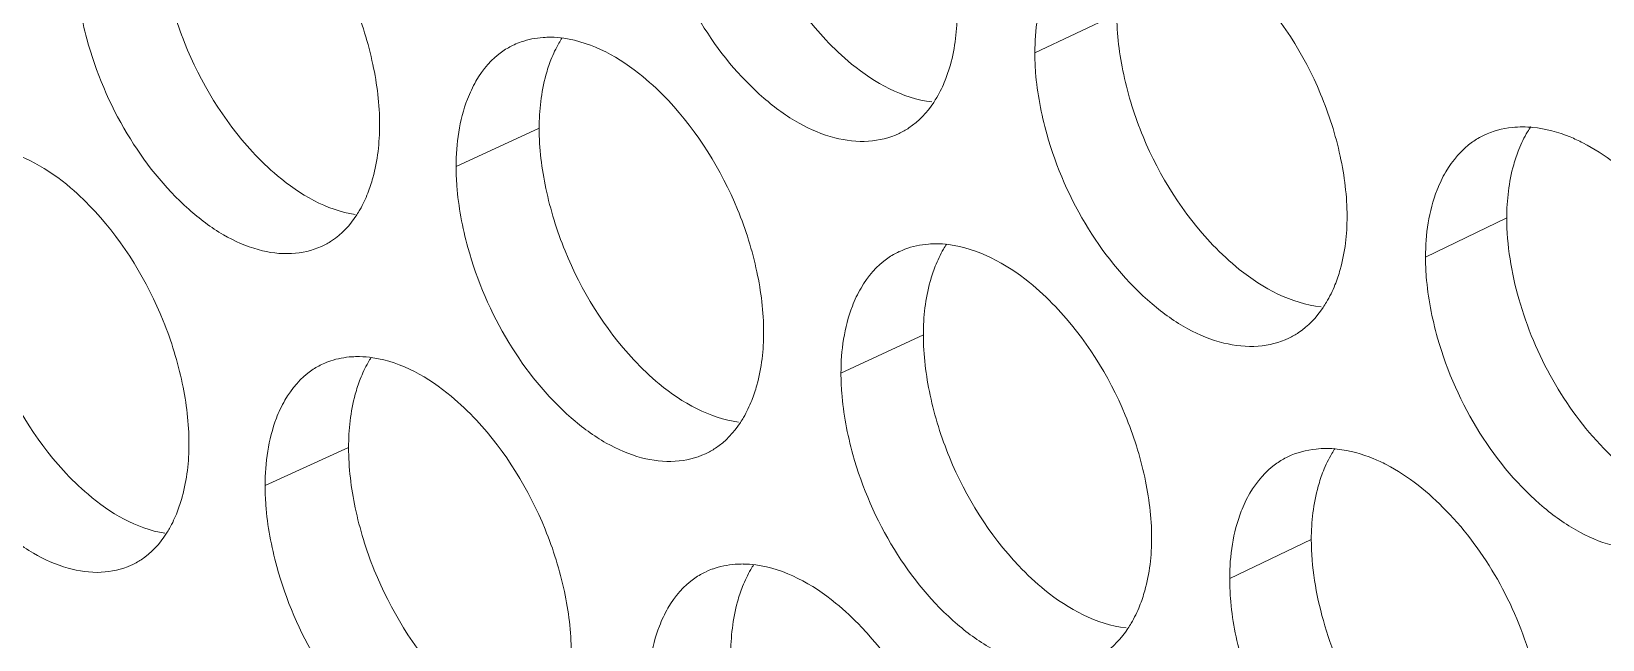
# Model space of a CAD drawing. Header units: millimetres. Extents: x 1177 to 4147, y 93 to 2194.
# Drawn here: x 2562.51 to 2577.12, y 919.93 to 925.59 of the extents above; entities that cross this region are included whole.
import ezdxf

# ---------------------------------------------------------------- set-up
doc = ezdxf.new("R2010")
doc.units = ezdxf.units.MM
doc.header["$LTSCALE"] = 0.1
doc.layers.get('0').update_dxf_attribs({"lineweight": 13})
doc.layers.add('标注', color=251, linetype='Continuous', lineweight=9)

# ---------------------------------------------------------------- blocks, each defined once
blk = doc.blocks.new('02')
at = {"layer": '标注'}
for p, q in [((4444.276, 913.764), (4443.187, 913.249)), ((4436.603, 912.249), (4435.5, 911.741)), ((4449.455, 911.055), (4448.376, 910.535)), ((4441.706, 909.503), (4440.612, 908.99)), ((4434.072, 908.005), (4432.963, 907.5)), ((4446.859, 906.782), (4445.775, 906.264))]:
    blk.add_line(p, q, dxfattribs=at)
for centre, radius, start, end in [((4436.739, 912.073), 1.384, 82.0095, 89.1943), ((4436.704, 912.418), 1.034, 109.1713, 114.7632), ((4449.664, 910.835), 1.43, 84.4925, 89.9118), ((4441.87, 909.31), 1.402, 83.021, 89.4851), ((4441.831, 909.655), 1.051, 110.5478, 115.181), ((4434.159, 908.183), 1.026, 108.4653, 114.5554), ((4447.053, 906.571), 1.421, 84.008, 89.7708), ((4439.261, 905.409), 1.043, 109.8653, 114.9718), ((4439.298, 905.063), 1.393, 82.5184, 89.3404)]:
    blk.add_arc(centre, radius, start, end, dxfattribs=at)
for points, knots in [([(4439.148, 916.498), (4439.148, 916.229), (4439.218, 915.67), (4439.554, 914.59), (4440.02, 913.838), (4440.411, 913.422)], [0, 0, 0, 0, 0.238432, 0.494215, 1, 1, 1, 1]), ([(4434.484, 912.294), (4434.484, 912.563), (4434.414, 913.121), (4434.08, 914.202), (4433.619, 914.957), (4433.231, 915.375)], [0, 0, 0, 0, 0.238425, 0.494301, 1, 1, 1, 1]), ([(4431.553, 915.018), (4431.553, 914.749), (4431.622, 914.19), (4431.952, 913.109), (4432.41, 912.352), (4432.797, 911.933)], [0, 0, 0, 0, 0.238639, 0.494661, 1, 1, 1, 1]), ([(4438.207, 914.909), (4438.329, 914.467), (4438.688, 913.637), (4439.382, 912.78), (4440.027, 912.306), (4440.504, 912.104), (4440.967, 912.049), (4441.257, 912.118), (4441.383, 912.177)], [0, 0, 0, 0, 0.29692, 0.578074, 0.702428, 0.812421, 0.910064, 1, 1, 1, 1]), ([(4430.44, 914.515), (4430.44, 914.428), (4430.455, 914.064), (4430.522, 913.703), (4430.595, 913.436)], [0, 0, 0, 0, 0.238227, 1, 1, 1, 1]), ([(4443.454, 914.381), (4443.41, 914.305), (4443.243, 913.95), (4443.187, 913.551), (4443.187, 913.249)], [0, 0, 0, 0, 0.226658, 1, 1, 1, 1]), ([(4447.334, 911.075), (4447.334, 911.344), (4447.263, 911.902), (4446.92, 912.981), (4446.446, 913.73), (4446.05, 914.142)], [0, 0, 0, 0, 0.238081, 0.493556, 1, 1, 1, 1]), ([(4441.996, 912.885), (4442.023, 912.952), (4442.12, 913.245), (4442.155, 913.557), (4442.155, 913.795)], [0, 0, 0, 0, 0.232027, 1, 1, 1, 1]), ([(4444.276, 913.764), (4444.276, 913.496), (4444.347, 912.937), (4444.686, 911.858), (4445.157, 911.108), (4445.552, 910.695)], [0, 0, 0, 0, 0.238296, 0.493918, 1, 1, 1, 1]), ([(4430.595, 913.436), (4430.715, 912.995), (4431.066, 912.166), (4431.746, 911.306), (4432.379, 910.825), (4432.847, 910.617), (4433.303, 910.556), (4433.588, 910.62), (4433.712, 910.677)], [0, 0, 0, 0, 0.298318, 0.580156, 0.704454, 0.814053, 0.910977, 1, 1, 1, 1]), ([(4436.758, 913.456), (4436.724, 913.457), (4436.59, 913.453), (4436.457, 913.427), (4436.364, 913.395)], [0, 0, 0, 0, 0.257182, 1, 1, 1, 1]), ([(4436.907, 913.447), (4436.893, 913.425), (4436.837, 913.333), (4436.79, 913.234), (4436.76, 913.158)], [0, 0, 0, 0, 0.24222, 1, 1, 1, 1]), ([(4438.32, 912.614), (4438.214, 912.727), (4437.822, 913.101), (4437.316, 913.389), (4436.931, 913.443)], [0, 0, 0, 0, 0.284921, 1, 1, 1, 1]), ([(4440.411, 913.422), (4440.518, 913.308), (4440.914, 912.932), (4441.429, 912.645), (4441.819, 912.597)], [0, 0, 0, 0, 0.284983, 1, 1, 1, 1]), ([(4436.27, 913.357), (4436.219, 913.333), (4436.013, 913.217), (4435.853, 913.028), (4435.764, 912.873)], [0, 0, 0, 0, 0.240997, 1, 1, 1, 1]), ([(4443.187, 913.249), (4443.187, 913.162), (4443.202, 912.798), (4443.271, 912.438), (4443.346, 912.171)], [0, 0, 0, 0, 0.238377, 1, 1, 1, 1]), ([(4436.76, 913.158), (4436.734, 913.091), (4436.638, 912.798), (4436.603, 912.486), (4436.603, 912.249)], [0, 0, 0, 0, 0.231643, 1, 1, 1, 1]), ([(4435.764, 912.873), (4435.72, 912.796), (4435.555, 912.441), (4435.5, 912.043), (4435.5, 911.741)], [0, 0, 0, 0, 0.225927, 1, 1, 1, 1]), ([(4441.844, 912.589), (4441.858, 912.612), (4441.917, 912.706), (4441.965, 912.807), (4441.996, 912.885)], [0, 0, 0, 0, 0.242305, 1, 1, 1, 1]), ([(4439.585, 909.538), (4439.585, 909.807), (4439.515, 910.366), (4439.177, 911.445), (4438.711, 912.198), (4438.32, 912.614)], [0, 0, 0, 0, 0.238287, 0.494002, 1, 1, 1, 1]), ([(4441.383, 912.177), (4441.428, 912.199), (4441.61, 912.301), (4441.757, 912.458), (4441.844, 912.589)], [0, 0, 0, 0, 0.243002, 1, 1, 1, 1]), ([(4434.327, 911.385), (4434.353, 911.452), (4434.449, 911.745), (4434.484, 912.057), (4434.484, 912.294)], [0, 0, 0, 0, 0.23158, 1, 1, 1, 1]), ([(4436.603, 912.249), (4436.603, 911.979), (4436.673, 911.421), (4437.007, 910.341), (4437.47, 909.587), (4437.86, 909.17)], [0, 0, 0, 0, 0.238501, 0.494363, 1, 1, 1, 1]), ([(4443.346, 912.171), (4443.47, 911.729), (4443.834, 910.898), (4444.537, 910.044), (4445.19, 909.573), (4445.673, 909.375), (4446.142, 909.324), (4446.434, 909.397), (4446.561, 909.458)], [0, 0, 0, 0, 0.295999, 0.576706, 0.701098, 0.811352, 0.909467, 1, 1, 1, 1]), ([(4449.666, 912.265), (4449.62, 912.265), (4449.443, 912.256), (4449.267, 912.209), (4449.148, 912.152)], [0, 0, 0, 0, 0.258394, 1, 1, 1, 1]), ([(4449.775, 912.27), (4449.76, 912.247), (4449.699, 912.15), (4449.648, 912.047), (4449.616, 911.966)], [0, 0, 0, 0, 0.242417, 1, 1, 1, 1]), ([(4450.466, 912.054), (4450.411, 912.082), (4450.2, 912.18), (4449.971, 912.242), (4449.801, 912.258)], [0, 0, 0, 0, 0.266613, 1, 1, 1, 1]), ([(4430.706, 911.14), (4430.604, 911.252), (4430.226, 911.621), (4429.739, 911.912), (4429.364, 911.974)], [0, 0, 0, 0, 0.285061, 1, 1, 1, 1]), ([(4449.148, 912.152), (4449.097, 912.127), (4448.894, 912.008), (4448.735, 911.821), (4448.645, 911.667)], [0, 0, 0, 0, 0.241979, 1, 1, 1, 1]), ([(4449.616, 911.966), (4449.589, 911.9), (4449.491, 911.606), (4449.455, 911.293), (4449.455, 911.055)], [0, 0, 0, 0, 0.232387, 1, 1, 1, 1]), ([(4452.564, 908.381), (4452.564, 908.744), (4452.436, 909.496), (4451.993, 910.547), (4451.331, 911.441), (4450.765, 911.9), (4450.466, 912.054)], [0, 0, 0, 0, 0.24746, 0.512581, 0.770891, 1, 1, 1, 1]), ([(4432.797, 911.933), (4432.9, 911.821), (4433.283, 911.448), (4433.779, 911.158), (4434.158, 911.101)], [0, 0, 0, 0, 0.285159, 1, 1, 1, 1]), ([(4435.5, 911.741), (4435.5, 911.654), (4435.515, 911.29), (4435.583, 910.929), (4435.657, 910.662)], [0, 0, 0, 0, 0.238286, 1, 1, 1, 1]), ([(4448.645, 911.667), (4448.6, 911.59), (4448.432, 911.236), (4448.376, 910.836), (4448.376, 910.535)], [0, 0, 0, 0, 0.227147, 1, 1, 1, 1]), ([(4434.182, 911.098), (4434.196, 911.12), (4434.251, 911.212), (4434.297, 911.31), (4434.327, 911.385)], [0, 0, 0, 0, 0.242205, 1, 1, 1, 1]), ([(4431.952, 908.055), (4431.952, 908.324), (4431.883, 908.883), (4431.551, 909.964), (4431.092, 910.72), (4430.706, 911.14)], [0, 0, 0, 0, 0.238495, 0.494451, 1, 1, 1, 1]), ([(4433.712, 910.677), (4433.759, 910.698), (4433.945, 910.801), (4434.095, 910.963), (4434.182, 911.098)], [0, 0, 0, 0, 0.242239, 1, 1, 1, 1]), ([(4447.173, 910.165), (4447.2, 910.232), (4447.299, 910.526), (4447.334, 910.838), (4447.334, 911.075)], [0, 0, 0, 0, 0.232325, 1, 1, 1, 1]), ([(4449.455, 911.055), (4449.455, 910.692), (4449.582, 909.94), (4450.02, 908.889), (4450.678, 907.994), (4451.243, 907.534), (4451.541, 907.38)], [0, 0, 0, 0, 0.247764, 0.513029, 0.771178, 1, 1, 1, 1]), ([(4429.047, 910.786), (4429.047, 910.517), (4429.116, 909.958), (4429.444, 908.877), (4429.9, 908.119), (4430.284, 907.699)], [0, 0, 0, 0, 0.238709, 0.494811, 1, 1, 1, 1]), ([(4441.883, 910.712), (4441.846, 910.712), (4441.703, 910.707), (4441.561, 910.677), (4441.462, 910.64)], [0, 0, 0, 0, 0.257421, 1, 1, 1, 1]), ([(4442.016, 910.708), (4442.001, 910.686), (4441.943, 910.592), (4441.895, 910.491), (4441.864, 910.413)], [0, 0, 0, 0, 0.24229, 1, 1, 1, 1]), ([(4443.46, 909.877), (4443.352, 909.991), (4442.951, 910.367), (4442.433, 910.654), (4442.04, 910.701)], [0, 0, 0, 0, 0.2848, 1, 1, 1, 1]), ([(4445.552, 910.695), (4445.662, 910.58), (4446.067, 910.201), (4446.594, 909.916), (4446.991, 909.874)], [0, 0, 0, 0, 0.28484, 1, 1, 1, 1]), ([(4435.657, 910.662), (4435.778, 910.22), (4436.135, 909.391), (4436.823, 908.533), (4437.464, 908.057), (4437.939, 907.852), (4438.399, 907.795), (4438.688, 907.863), (4438.813, 907.921)], [0, 0, 0, 0, 0.297384, 0.578764, 0.7031, 0.812961, 0.910366, 1, 1, 1, 1]), ([(4441.383, 910.607), (4441.332, 910.583), (4441.127, 910.465), (4440.967, 910.277), (4440.878, 910.122)], [0, 0, 0, 0, 0.241405, 1, 1, 1, 1]), ([(4448.376, 910.535), (4448.376, 910.448), (4448.391, 910.084), (4448.461, 909.724), (4448.537, 909.458)], [0, 0, 0, 0, 0.238439, 1, 1, 1, 1]), ([(4441.864, 910.413), (4441.838, 910.346), (4441.74, 910.053), (4441.706, 909.74), (4441.706, 909.503)], [0, 0, 0, 0, 0.231941, 1, 1, 1, 1]), ([(4440.878, 910.122), (4440.833, 910.046), (4440.667, 909.691), (4440.612, 909.292), (4440.612, 908.99)], [0, 0, 0, 0, 0.226413, 1, 1, 1, 1]), ([(4447.016, 909.864), (4447.031, 909.887), (4447.092, 909.983), (4447.141, 910.086), (4447.173, 910.165)], [0, 0, 0, 0, 0.242387, 1, 1, 1, 1]), ([(4444.738, 906.807), (4444.738, 907.076), (4444.667, 907.634), (4444.326, 908.713), (4443.855, 909.463), (4443.46, 909.877)], [0, 0, 0, 0, 0.23815, 0.493704, 1, 1, 1, 1]), ([(4446.561, 909.458), (4446.606, 909.479), (4446.784, 909.581), (4446.93, 909.735), (4447.016, 909.864)], [0, 0, 0, 0, 0.243475, 1, 1, 1, 1]), ([(4439.427, 908.629), (4439.453, 908.696), (4439.55, 908.989), (4439.585, 909.301), (4439.585, 909.538)], [0, 0, 0, 0, 0.231878, 1, 1, 1, 1]), ([(4441.706, 909.503), (4441.706, 909.234), (4441.776, 908.676), (4442.114, 907.596), (4442.582, 906.845), (4442.975, 906.43)], [0, 0, 0, 0, 0.238364, 0.494066, 1, 1, 1, 1]), ([(4448.537, 909.458), (4448.662, 909.015), (4449.032, 908.182), (4449.744, 907.331), (4450.405, 906.865), (4450.894, 906.67), (4451.368, 906.624), (4451.662, 906.701), (4451.79, 906.763)], [0, 0, 0, 0, 0.295087, 0.575352, 0.699785, 0.810298, 0.90888, 1, 1, 1, 1]), ([(4428.084, 909.206), (4428.203, 908.766), (4428.552, 907.937), (4429.226, 907.076), (4429.855, 906.594), (4430.321, 906.384), (4430.774, 906.32), (4431.058, 906.383), (4431.182, 906.439)], [0, 0, 0, 0, 0.298788, 0.580857, 0.705138, 0.814605, 0.911286, 1, 1, 1, 1]), ([(4433.733, 909.116), (4433.681, 909.092), (4433.475, 908.976), (4433.315, 908.787), (4433.226, 908.632)], [0, 0, 0, 0, 0.240785, 1, 1, 1, 1]), ([(4434.215, 909.212), (4434.182, 909.213), (4434.053, 909.21), (4433.925, 909.186), (4433.835, 909.156)], [0, 0, 0, 0, 0.257054, 1, 1, 1, 1]), ([(4434.372, 909.2), (4434.358, 909.179), (4434.303, 909.087), (4434.257, 908.99), (4434.228, 908.914)], [0, 0, 0, 0, 0.242189, 1, 1, 1, 1]), ([(4435.769, 908.367), (4435.664, 908.479), (4435.277, 908.852), (4434.778, 909.141), (4434.396, 909.197)], [0, 0, 0, 0, 0.284973, 1, 1, 1, 1]), ([(4437.86, 909.17), (4437.966, 909.056), (4438.358, 908.681), (4438.866, 908.393), (4439.253, 908.342)], [0, 0, 0, 0, 0.285047, 1, 1, 1, 1]), ([(4434.228, 908.914), (4434.202, 908.848), (4434.106, 908.554), (4434.072, 908.242), (4434.072, 908.005)], [0, 0, 0, 0, 0.231495, 1, 1, 1, 1]), ([(4440.612, 908.99), (4440.612, 908.903), (4440.627, 908.54), (4440.696, 908.179), (4440.77, 907.912)], [0, 0, 0, 0, 0.238347, 1, 1, 1, 1]), ([(4433.226, 908.632), (4433.182, 908.556), (4433.018, 908.2), (4432.963, 907.802), (4432.963, 907.5)], [0, 0, 0, 0, 0.225686, 1, 1, 1, 1]), ([(4439.277, 908.336), (4439.291, 908.359), (4439.349, 908.452), (4439.396, 908.552), (4439.427, 908.629)], [0, 0, 0, 0, 0.242268, 1, 1, 1, 1]), ([(4437.028, 905.288), (4437.028, 905.557), (4436.958, 906.116), (4436.622, 907.196), (4436.159, 907.949), (4435.769, 908.367)], [0, 0, 0, 0, 0.238356, 0.494151, 1, 1, 1, 1]), ([(4438.813, 907.921), (4438.859, 907.943), (4439.042, 908.045), (4439.19, 908.204), (4439.277, 908.336)], [0, 0, 0, 0, 0.242755, 1, 1, 1, 1]), ([(4431.796, 907.147), (4431.822, 907.214), (4431.918, 907.507), (4431.952, 907.818), (4431.952, 908.055)], [0, 0, 0, 0, 0.231431, 1, 1, 1, 1]), ([(4434.072, 908.005), (4434.072, 907.736), (4434.141, 907.177), (4434.473, 906.097), (4434.934, 905.342), (4435.322, 904.924)], [0, 0, 0, 0, 0.23857, 0.494512, 1, 1, 1, 1]), ([(4447.059, 907.991), (4447.013, 907.991), (4446.838, 907.983), (4446.665, 907.937), (4446.547, 907.881)], [0, 0, 0, 0, 0.258386, 1, 1, 1, 1]), ([(4447.176, 907.993), (4447.161, 907.971), (4447.101, 907.875), (4447.051, 907.772), (4447.019, 907.693)], [0, 0, 0, 0, 0.242372, 1, 1, 1, 1]), ([(4447.855, 907.778), (4447.8, 907.806), (4447.593, 907.903), (4447.368, 907.966), (4447.201, 907.983)], [0, 0, 0, 0, 0.266572, 1, 1, 1, 1]), ([(4440.77, 907.912), (4440.893, 907.47), (4441.255, 906.639), (4441.953, 905.784), (4442.602, 905.312), (4443.082, 905.111), (4443.548, 905.058), (4443.839, 905.13), (4443.965, 905.189)], [0, 0, 0, 0, 0.296459, 0.577388, 0.701761, 0.811885, 0.909764, 1, 1, 1, 1]), ([(4446.547, 907.881), (4446.496, 907.856), (4446.292, 907.738), (4446.133, 907.55), (4446.043, 907.396)], [0, 0, 0, 0, 0.241792, 1, 1, 1, 1]), ([(4449.942, 904.1), (4449.942, 904.463), (4449.815, 905.215), (4449.375, 906.267), (4448.716, 907.162), (4448.152, 907.623), (4447.855, 907.778)], [0, 0, 0, 0, 0.247645, 0.51293, 0.771215, 1, 1, 1, 1]), ([(4430.284, 907.699), (4430.387, 907.587), (4430.765, 907.216), (4431.254, 906.925), (4431.631, 906.865)], [0, 0, 0, 0, 0.285206, 1, 1, 1, 1]), ([(4447.019, 907.693), (4446.993, 907.626), (4446.895, 907.332), (4446.859, 907.019), (4446.859, 906.782)], [0, 0, 0, 0, 0.232238, 1, 1, 1, 1]), ([(4432.963, 907.5), (4432.963, 907.413), (4432.978, 907.049), (4433.046, 906.688), (4433.119, 906.421)], [0, 0, 0, 0, 0.238256, 1, 1, 1, 1]), ([(4446.043, 907.396), (4445.998, 907.319), (4445.831, 906.965), (4445.775, 906.566), (4445.775, 906.264)], [0, 0, 0, 0, 0.226902, 1, 1, 1, 1]), ([(4431.654, 906.864), (4431.667, 906.885), (4431.722, 906.976), (4431.767, 907.073), (4431.796, 907.147)], [0, 0, 0, 0, 0.242178, 1, 1, 1, 1]), ([(4431.182, 906.439), (4431.229, 906.46), (4431.417, 906.563), (4431.567, 906.727), (4431.654, 906.864)], [0, 0, 0, 0, 0.241969, 1, 1, 1, 1]), ([(4444.578, 905.897), (4444.605, 905.964), (4444.703, 906.257), (4444.738, 906.57), (4444.738, 906.807)], [0, 0, 0, 0, 0.232176, 1, 1, 1, 1]), ([(4446.859, 906.782), (4446.859, 906.419), (4446.985, 905.667), (4447.421, 904.614), (4448.076, 903.718), (4448.638, 903.256), (4448.935, 903.102)], [0, 0, 0, 0, 0.247948, 0.513377, 0.771501, 1, 1, 1, 1]), ([(4433.119, 906.421), (4433.24, 905.98), (4433.594, 905.15), (4434.278, 904.291), (4434.915, 903.813), (4435.386, 903.607), (4435.845, 903.547), (4436.132, 903.614), (4436.256, 903.671)], [0, 0, 0, 0, 0.29785, 0.579458, 0.703775, 0.813505, 0.91067, 1, 1, 1, 1]), ([(4438.82, 906.354), (4438.769, 906.33), (4438.563, 906.213), (4438.404, 906.024), (4438.314, 905.87)], [0, 0, 0, 0, 0.241203, 1, 1, 1, 1]), ([(4439.314, 906.456), (4439.278, 906.456), (4439.14, 906.452), (4439.003, 906.424), (4438.906, 906.389)], [0, 0, 0, 0, 0.257304, 1, 1, 1, 1]), ([(4439.455, 906.45), (4439.441, 906.428), (4439.383, 906.334), (4439.336, 906.235), (4439.306, 906.157)], [0, 0, 0, 0, 0.242253, 1, 1, 1, 1]), ([(4440.884, 905.618), (4440.776, 905.731), (4440.38, 906.106), (4439.868, 906.393), (4439.479, 906.444)], [0, 0, 0, 0, 0.284863, 1, 1, 1, 1]), ([(4442.975, 906.43), (4443.084, 906.316), (4443.484, 905.938), (4444.005, 905.652), (4444.398, 905.607)], [0, 0, 0, 0, 0.284914, 1, 1, 1, 1]), ([(4439.306, 906.157), (4439.279, 906.091), (4439.183, 905.797), (4439.148, 905.485), (4439.148, 905.248)], [0, 0, 0, 0, 0.231792, 1, 1, 1, 1]), ([(4445.775, 906.264), (4445.775, 906.177), (4445.79, 905.813), (4445.86, 905.453), (4445.935, 905.186)], [0, 0, 0, 0, 0.238408, 1, 1, 1, 1]), ([(4444.423, 905.599), (4444.438, 905.621), (4444.498, 905.717), (4444.547, 905.818), (4444.578, 905.897)], [0, 0, 0, 0, 0.242345, 1, 1, 1, 1]), ([(4438.314, 905.87), (4438.27, 905.793), (4438.104, 905.438), (4438.049, 905.039), (4438.049, 904.737)], [0, 0, 0, 0, 0.22617, 1, 1, 1, 1]), ([(4442.155, 902.545), (4442.155, 902.814), (4442.085, 903.372), (4441.745, 904.451), (4441.276, 905.203), (4440.884, 905.618)], [0, 0, 0, 0, 0.238218, 0.493853, 1, 1, 1, 1]), ([(4443.965, 905.189), (4444.01, 905.211), (4444.191, 905.313), (4444.337, 905.469), (4444.423, 905.599)], [0, 0, 0, 0, 0.243242, 1, 1, 1, 1])]:
    blk.add_open_spline(points, degree=3, knots=knots, dxfattribs=at)
blk.add_open_spline([(4434.396, 909.197), (4434.336, 909.206), (4434.275, 909.212), (4434.215, 909.212)], degree=3, dxfattribs=at)

msp = doc.modelspace()

# ---------------------------------------------------------------- block references
at = {"xscale": 0.7, "yscale": 0.7, "zscale": 0.7}
msp.add_blockref('02', (-538.391, 286.112), dxfattribs=at)

doc.saveas('drawing.dxf')
